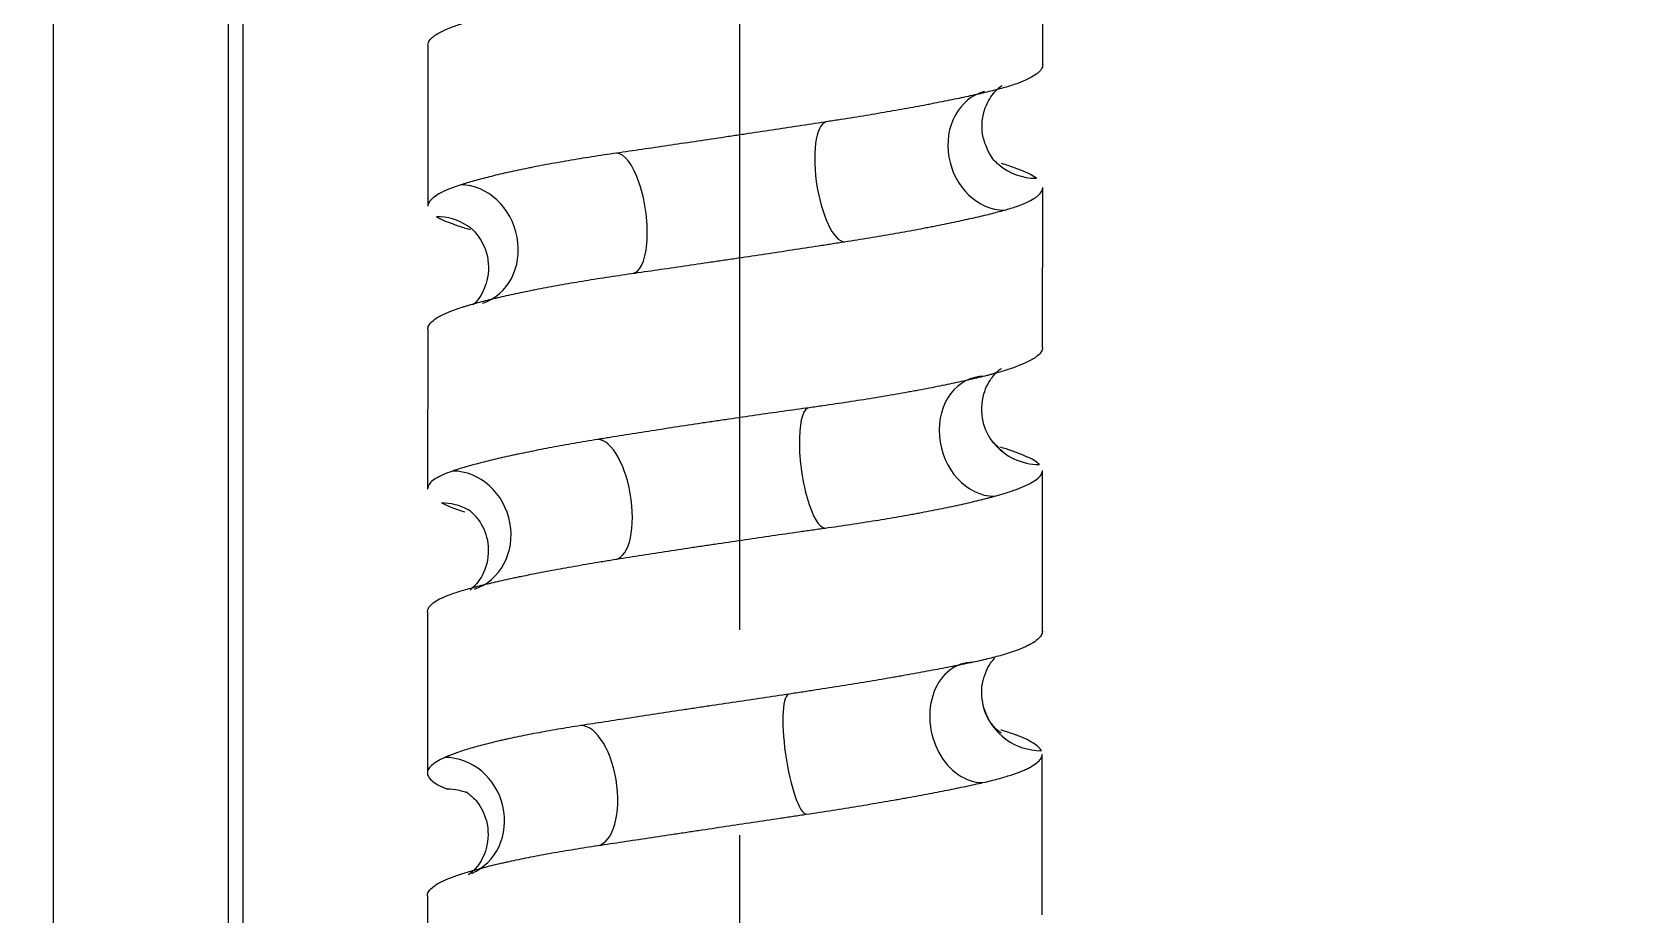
# Model space of a CAD drawing. Header units: millimetres. Extents: x 6110 to 6704, y -2661 to -1821.
# Drawn here: x 6333.64 to 6343.56, y -2282.19 to -2276.73 of the extents above; entities that cross this region are included whole.
import ezdxf

# ---------------------------------------------------------------- set-up
doc = ezdxf.new("R2010")
doc.units = ezdxf.units.MM
doc.header["$LTSCALE"] = 0.1
doc.linetypes.add('CENTERX2', pattern=[101.6, 63.5, -12.7, 12.7, -12.7])
doc.linetypes.add('HIDDEN2', pattern=[4.7625, 3.175, -1.5875])
doc.layers.add('1', color=4, linetype='HIDDEN2', lineweight=13)
doc.layers.add('DIM', color=3, linetype='Continuous', lineweight=9)
doc.layers.add('CENTER', color=1, linetype='CENTERX2')

msp = doc.modelspace()

# ---------------------------------------------------------------- hatches: boundary and pattern name
at = {"layer": 'DIM'}
h = msp.add_hatch(dxfattribs=at)
h.set_pattern_fill('ANSI31', color=2)
edge = h.paths.add_edge_path()
edge.add_line((6619.6172, -2595.9805), (6619.6172, -1962.2056))
edge.add_line((6634.6172, -1966.1101), (6619.6172, -1966.1101))
edge.add_line((6634.6172, -2610.9805), (6634.6172, -1966.1101))
edge.add_line((6634.6172, -2610.9805), (6184.4567, -2610.9805))
edge.add_line((6619.6172, -2595.9805), (6184.4567, -2595.9805))
edge.add_line((6184.4567, -2610.9805), (6184.4567, -2595.9805))

# ---------------------------------------------------------------- linework, layer by layer
at = {"layer": '1', "color": 7, "linetype": 'Continuous', "lineweight": -3}
for p, q in [((6333.7679, -2226.5276), (6333.7679, -2393.2288)), ((6334.8505, -2226.5104), (6334.8505, -2393.225)), ((6334.9393, -2226.5104), (6334.9393, -2393.225)), ((6339.8841, -2276.9366), (6339.8848, -2275.9423)), ((6336.0842, -2276.8155), (6336.0835, -2277.8095)), ((6339.8829, -2278.6851), (6339.8836, -2277.6949)), ((6336.3263, -2277.9298), (6336.3288, -2277.9305)), ((6336.083, -2278.5673), (6336.0823, -2279.5563)), ((6339.8817, -2280.4358), (6339.8824, -2279.4429)), ((6336.0818, -2280.3146), (6336.0811, -2281.3102)), ((6339.8805, -2282.1861), (6339.8812, -2281.1941)), ((6336.0806, -2282.0681), (6336.0799, -2283.0565))]:
    msp.add_line(p, q, dxfattribs=at)
for centre, major_axis, ratio, start_param, end_param in [((6339.622, -2277.4623), (0.0959, -0.3625), 0.854642, 3.156946, 6.060029), ((6338.608, -2277.658), (0.0573, -0.3706), 0.325587, 3.092679, 6.231296), ((6337.2962, -2277.8536), (0.0533, -0.3712), 0.359036, 6.231305, 9.373222), ((6339.8547, -2277.2661), (0.2415, 0.2868), 0.974303, 3.139332, 3.826696), ((6336.3118, -2278.0493), (0.1102, -0.3584), 0.870333, 0.000359, 2.878078), ((6336.1255, -2278.2457), (0.2032, 0.3151), 0.969233, 6.282929, 6.841173), ((6339.5561, -2279.2301), (0.0947, -0.3628), 0.819761, 2.931788, 6.07042), ((6338.4907, -2279.4258), (0.0516, -0.3714), 0.264835, 3.104485, 6.246409), ((6337.1827, -2279.6213), (0.0596, -0.3702), 0.416013, 6.217317, 9.356221), ((6339.8704, -2279.0339), (0.2903, 0.2374), 0.985075, 3.13715, 4.018821), ((6336.2566, -2279.8171), (0.1147, -0.357), 0.900506, 0.000338, 2.859375), ((6336.1531, -2280.0136), (0.179, 0.3295), 0.95257, 0.00051, 0.475378), ((6339.4832, -2280.9979), (0.0801, -0.3663), 0.783505, 2.971116, 6.113047), ((6338.3711, -2281.1935), (0.0553, -0.3709), 0.203537, 3.112564, 6.251486), ((6339.8792, -2280.8018), (0.3573, 0.1138), 0.988347, 3.136574, 4.398556), ((6337.0731, -2281.3891), (0.0565, -0.3707), 0.474053, 6.21079, 9.352289), ((6336.2077, -2281.585), (0.1415, -0.3473), 0.923398, 0.016535, 2.77953), ((6336.189, -2281.7815), (0.141, 0.3475), 0.934841, 6.282569, 6.645315)]:
    msp.add_ellipse(centre, major_axis=major_axis, ratio=ratio, start_param=start_param, end_param=end_param, dxfattribs=at)
for points, knots in [([(6336.0842, -2276.816), (6336.0841, -2276.8104), (6336.0868, -2276.7965), (6336.0963, -2276.7825), (6336.1084, -2276.7699), (6336.113, -2276.7658), (6336.1209, -2276.7595), (6336.1237, -2276.7574), (6336.1296, -2276.7532), (6336.1327, -2276.7511), (6336.149, -2276.7406), (6336.1643, -2276.7323), (6336.1995, -2276.7159), (6336.2391, -2276.6998), (6336.2877, -2276.684), (6336.3276, -2276.6724), (6336.3415, -2276.6685), (6336.3704, -2276.6608), (6336.3854, -2276.657), (6336.401, -2276.6532)], [0, 0, 0, 0, 0.10099, 0.250825, 0.250825, 0.325743, 0.325743, 0.363202, 0.363202, 0.40066, 0.40066, 0.550495, 0.550495, 0.70033, 0.850165, 0.850165, 0.925083, 0.925083, 1, 1, 1, 1]), ([(6339.8841, -2276.9362), (6339.8841, -2276.939), (6339.883, -2276.9502), (6339.8775, -2276.9614), (6339.8678, -2276.974), (6339.8639, -2276.9781), (6339.8572, -2276.9844), (6339.8548, -2276.9865), (6339.8497, -2276.9907), (6339.847, -2276.9928), (6339.8327, -2277.0033), (6339.8189, -2277.0116), (6339.7869, -2277.0279), (6339.7502, -2277.0441), (6339.7045, -2277.0599), (6339.6668, -2277.0715), (6339.6536, -2277.0754), (6339.6261, -2277.083), (6339.6118, -2277.0869), (6339.5969, -2277.0906)], [0, 0, 0, 0, 0.053966, 0.211639, 0.211639, 0.290475, 0.290475, 0.329893, 0.329893, 0.369311, 0.369311, 0.526983, 0.526983, 0.684655, 0.842328, 0.842328, 0.921164, 0.921164, 1, 1, 1, 1]), ([(6339.5969, -2277.0906), (6339.567, -2277.0982), (6339.5352, -2277.1059), (6339.4678, -2277.1215), (6339.3967, -2277.1373), (6339.3184, -2277.1536), (6339.2569, -2277.1659), (6339.2254, -2277.1721), (6339.1929, -2277.1784), (6339.171, -2277.1826), (6339.1599, -2277.1847), (6339.1043, -2277.1952), (6339.0585, -2277.2036), (6338.9646, -2277.2203), (6338.8682, -2277.2371), (6338.7672, -2277.2537), (6338.6896, -2277.2662), (6338.6634, -2277.2704), (6338.6237, -2277.2766), (6338.6104, -2277.2787), (6338.5836, -2277.2828), (6338.5702, -2277.2849), (6338.5567, -2277.287)], [0, 0, 0, 0, 0.125, 0.125, 0.25, 0.375, 0.375, 0.4375, 0.46875, 0.46875, 0.5, 0.5, 0.625, 0.625, 0.75, 0.875, 0.875, 0.9375, 0.9375, 0.96875, 0.96875, 1, 1, 1, 1]), ([(6339.6132, -2277.553), (6339.5909, -2277.5384), (6339.5526, -2277.4918), (6339.4941, -2277.3439), (6339.5244, -2277.1835), (6339.5948, -2277.0902), (6339.6291, -2277.0664), (6339.6339, -2277.0637), (6339.6339, -2277.0637)], [0, 0, 0, 0, 0.17626, 0.371643, 0.584329, 0.758708, 0.911621, 1, 1, 1, 1]), ([(6338.5567, -2277.287), (6338.5032, -2277.2951), (6338.4493, -2277.3034), (6338.3409, -2277.3198), (6338.2318, -2277.3364), (6338.1214, -2277.353), (6338.0381, -2277.3655), (6338.0103, -2277.3697), (6337.9684, -2277.376), (6337.9544, -2277.378), (6337.9264, -2277.3822), (6337.9124, -2277.3843), (6337.8424, -2277.3948), (6337.7869, -2277.403), (6337.6769, -2277.4193), (6337.5678, -2277.4354), (6337.4607, -2277.4512), (6337.3811, -2277.4628), (6337.3546, -2277.4667), (6337.302, -2277.4743), (6337.2758, -2277.4781), (6337.2499, -2277.4819)], [0, 0, 0, 0, 0.125, 0.125, 0.25, 0.375, 0.375, 0.4375, 0.4375, 0.46875, 0.46875, 0.5, 0.5, 0.625, 0.625, 0.75, 0.875, 0.875, 0.9375, 0.9375, 1, 1, 1, 1]), ([(6337.2499, -2277.4819), (6337.1977, -2277.4895), (6337.1468, -2277.4971), (6337.0478, -2277.5127), (6336.9514, -2277.5285), (6336.8604, -2277.5448), (6336.7941, -2277.5571), (6336.7615, -2277.5633), (6336.7296, -2277.5696), (6336.7086, -2277.5738), (6336.6981, -2277.5759), (6336.6466, -2277.5864), (6336.6073, -2277.5948), (6336.5327, -2277.6116), (6336.4619, -2277.6283), (6336.3989, -2277.645), (6336.3545, -2277.6575), (6336.3402, -2277.6617), (6336.3195, -2277.6679), (6336.3128, -2277.67), (6336.2995, -2277.6742), (6336.293, -2277.6762), (6336.2866, -2277.6783)], [0, 0, 0, 0, 0.125, 0.125, 0.25, 0.375, 0.375, 0.4375, 0.46875, 0.46875, 0.5, 0.5, 0.625, 0.625, 0.75, 0.875, 0.875, 0.9375, 0.9375, 0.96875, 0.96875, 1, 1, 1, 1]), ([(6339.6315, -2277.567), (6339.6315, -2277.567), (6339.6277, -2277.5645), (6339.6172, -2277.5561), (6339.6132, -2277.553)], [0, 0, 0, 0, 0.671296, 1, 1, 1, 1]), ([(6339.8445, -2277.6371), (6339.8332, -2277.6289), (6339.8195, -2277.6206), (6339.7876, -2277.6041), (6339.7511, -2277.5874), (6339.7057, -2277.5707), (6339.6682, -2277.5581), (6339.6552, -2277.5539), (6339.6378, -2277.5486), (6339.634, -2277.5474), (6339.6301, -2277.5463)], [0, 0, 0, 0, 0.274905, 0.274905, 0.54981, 0.824715, 0.824715, 0.962167, 0.962167, 1, 1, 1, 1]), ([(6336.2866, -2277.6783), (6336.2614, -2277.6865), (6336.2385, -2277.6947), (6336.1975, -2277.7113), (6336.1611, -2277.7279), (6336.134, -2277.7445), (6336.1171, -2277.7571), (6336.1121, -2277.7613), (6336.1054, -2277.7676), (6336.1033, -2277.7697), (6336.0995, -2277.7739), (6336.0977, -2277.776), (6336.0897, -2277.7865), (6336.0857, -2277.7948), (6336.0837, -2277.8054), (6336.0835, -2277.8079), (6336.0835, -2277.8104)], [0, 0, 0, 0, 0.188528, 0.188528, 0.377057, 0.565585, 0.565585, 0.65985, 0.65985, 0.706982, 0.706982, 0.754114, 0.754114, 0.942642, 0.942642, 1, 1, 1, 1]), ([(6339.647, -2277.834), (6339.6744, -2277.8264), (6339.6993, -2277.8187), (6339.7445, -2277.8031), (6339.7849, -2277.7873), (6339.8162, -2277.771), (6339.8361, -2277.7586), (6339.8421, -2277.7545), (6339.8503, -2277.7482), (6339.8529, -2277.7461), (6339.8577, -2277.7419), (6339.86, -2277.7398), (6339.8705, -2277.7293), (6339.8765, -2277.7208), (6339.8823, -2277.7065), (6339.8836, -2277.7006), (6339.8836, -2277.6948)], [0, 0, 0, 0, 0.17538, 0.17538, 0.350761, 0.526141, 0.526141, 0.613832, 0.613832, 0.657677, 0.657677, 0.701522, 0.701522, 0.876902, 0.876902, 1, 1, 1, 1]), ([(6336.1362, -2277.874), (6336.1495, -2277.8817), (6336.1651, -2277.8894), (6336.2008, -2277.9051), (6336.2411, -2277.921), (6336.2904, -2277.9373), (6336.3263, -2277.9483), (6336.3356, -2277.9511), (6336.3451, -2277.9539)], [0, 0, 0, 0, 0.299828, 0.299828, 0.599655, 0.899483, 0.899483, 1, 1, 1, 1]), ([(6338.659, -2278.0291), (6338.7115, -2278.0209), (6338.7627, -2278.0127), (6338.8626, -2277.9962), (6338.9601, -2277.9796), (6339.0526, -2277.963), (6339.1202, -2277.9505), (6339.1535, -2277.9442), (6339.1861, -2277.938), (6339.2076, -2277.9338), (6339.2183, -2277.9317), (6339.2713, -2277.9212), (6339.3117, -2277.913), (6339.3888, -2277.8966), (6339.4622, -2277.8805), (6339.5282, -2277.8648), (6339.5749, -2277.8531), (6339.59, -2277.8492), (6339.6193, -2277.8416), (6339.6334, -2277.8377), (6339.647, -2277.834)], [0, 0, 0, 0, 0.125, 0.125, 0.25, 0.375, 0.375, 0.4375, 0.46875, 0.46875, 0.5, 0.5, 0.625, 0.625, 0.75, 0.875, 0.875, 0.9375, 0.9375, 1, 1, 1, 1]), ([(6336.3288, -2277.9305), (6336.3441, -2277.9363), (6336.3755, -2277.9654), (6336.4548, -2278.08), (6336.4676, -2278.2473), (6336.4105, -2278.3705), (6336.3748, -2278.4083), (6336.3635, -2278.4188)], [0, 0, 0, 0, 0.19053, 0.395691, 0.644198, 0.857593, 1, 1, 1, 1]), ([(6337.3425, -2278.2253), (6337.3958, -2278.2177), (6337.4496, -2278.21), (6337.5579, -2278.1944), (6337.667, -2278.1786), (6337.7778, -2278.1624), (6337.8615, -2278.1501), (6337.8895, -2278.146), (6337.9317, -2278.1397), (6337.9457, -2278.1376), (6337.9739, -2278.1334), (6337.9881, -2278.1313), (6338.0585, -2278.1208), (6338.1145, -2278.1124), (6338.2256, -2278.0957), (6338.3359, -2278.079), (6338.4446, -2278.0623), (6338.5255, -2278.0498), (6338.5524, -2278.0457), (6338.5925, -2278.0394), (6338.6059, -2278.0374), (6338.6325, -2278.0332), (6338.6458, -2278.0311), (6338.659, -2278.0291)], [0, 0, 0, 0, 0.125, 0.125, 0.25, 0.375, 0.375, 0.4375, 0.4375, 0.46875, 0.46875, 0.5, 0.5, 0.625, 0.625, 0.75, 0.875, 0.875, 0.9375, 0.9375, 0.96875, 0.96875, 1, 1, 1, 1]), ([(6336.3378, -2278.4204), (6336.3659, -2278.4122), (6336.396, -2278.4039), (6336.4598, -2278.3874), (6336.5274, -2278.3709), (6336.6024, -2278.3542), (6336.6614, -2278.3417), (6336.6916, -2278.3354), (6336.723, -2278.3292), (6336.7441, -2278.325), (6336.7548, -2278.3229), (6336.8085, -2278.3124), (6336.8529, -2278.3042), (6336.944, -2278.2878), (6337.0377, -2278.2717), (6337.1364, -2278.256), (6337.2123, -2278.2443), (6337.2379, -2278.2405), (6337.2898, -2278.2328), (6337.3161, -2278.229), (6337.3425, -2278.2253)], [0, 0, 0, 0, 0.125, 0.125, 0.25, 0.375, 0.375, 0.4375, 0.46875, 0.46875, 0.5, 0.5, 0.625, 0.625, 0.75, 0.875, 0.875, 0.9375, 0.9375, 1, 1, 1, 1]), ([(6336.083, -2278.5684), (6336.083, -2278.561), (6336.0851, -2278.5535), (6336.0915, -2278.5418), (6336.0944, -2278.5376), (6336.0997, -2278.5314), (6336.1017, -2278.5293), (6336.1058, -2278.525), (6336.1081, -2278.5229), (6336.12, -2278.5124), (6336.132, -2278.504), (6336.1605, -2278.4872), (6336.1938, -2278.4704), (6336.2363, -2278.4537), (6336.2717, -2278.4412), (6336.2841, -2278.437), (6336.3036, -2278.4308), (6336.3102, -2278.4287), (6336.3238, -2278.4245), (6336.3308, -2278.4225), (6336.3378, -2278.4204)], [0, 0, 0, 0, 0.155458, 0.155458, 0.239912, 0.239912, 0.282139, 0.282139, 0.324367, 0.324367, 0.493275, 0.493275, 0.662183, 0.831092, 0.831092, 0.915546, 0.915546, 0.957773, 0.957773, 1, 1, 1, 1]), ([(6339.8829, -2278.684), (6339.8829, -2278.6845), (6339.8829, -2278.685), (6339.8826, -2278.6933), (6339.8772, -2278.7091), (6339.8619, -2278.7254), (6339.8468, -2278.7378), (6339.8412, -2278.7419), (6339.8318, -2278.7482), (6339.8285, -2278.7503), (6339.8215, -2278.7545), (6339.8179, -2278.7566), (6339.7992, -2278.7671), (6339.7818, -2278.7755), (6339.7427, -2278.7923), (6339.699, -2278.8091), (6339.6464, -2278.8258), (6339.6036, -2278.8383), (6339.5888, -2278.8425), (6339.5656, -2278.8487), (6339.5578, -2278.8508), (6339.5418, -2278.8549), (6339.5337, -2278.857), (6339.5254, -2278.8591)], [0, 0, 0, 0, 0.008552, 0.008552, 0.150188, 0.291823, 0.291823, 0.362641, 0.362641, 0.39805, 0.39805, 0.433459, 0.433459, 0.575094, 0.575094, 0.716729, 0.858365, 0.858365, 0.929182, 0.929182, 0.964591, 0.964591, 1, 1, 1, 1]), ([(6339.5254, -2278.8591), (6339.4927, -2278.8673), (6339.4581, -2278.8755), (6339.3856, -2278.892), (6339.3097, -2278.9086), (6339.227, -2278.9252), (6339.1624, -2278.9377), (6339.1294, -2278.944), (6339.0955, -2278.9503), (6339.0727, -2278.9544), (6339.0612, -2278.9565), (6339.0032, -2278.967), (6338.9558, -2278.9752), (6338.8588, -2278.9916), (6338.7597, -2279.0077), (6338.6565, -2279.0234), (6338.5776, -2279.035), (6338.551, -2279.0389), (6338.4973, -2279.0465), (6338.4701, -2279.0504), (6338.4428, -2279.0541)], [0, 0, 0, 0, 0.125, 0.125, 0.25, 0.375, 0.375, 0.4375, 0.46875, 0.46875, 0.5, 0.5, 0.625, 0.625, 0.75, 0.875, 0.875, 0.9375, 0.9375, 1, 1, 1, 1]), ([(6339.5801, -2279.2713), (6339.5475, -2279.2318), (6339.5036, -2279.1451), (6339.5062, -2278.9708), (6339.5717, -2278.8589), (6339.6201, -2278.816), (6339.6294, -2278.8111), (6339.6294, -2278.8112)], [0, 0, 0, 0, 0.229928, 0.473358, 0.670352, 0.838759, 1, 1, 1, 1]), ([(6338.4428, -2279.0541), (6338.3879, -2279.0617), (6338.3328, -2279.0694), (6338.2221, -2279.0849), (6338.1112, -2279.1007), (6337.9996, -2279.1169), (6337.9156, -2279.1293), (6337.8876, -2279.1334), (6337.8455, -2279.1396), (6337.8314, -2279.1417), (6337.8033, -2279.1459), (6337.7892, -2279.148), (6337.7192, -2279.1585), (6337.6638, -2279.1669), (6337.5543, -2279.1836), (6337.4461, -2279.2004), (6337.3404, -2279.217), (6337.2621, -2279.2295), (6337.2362, -2279.2337), (6337.1976, -2279.2399), (6337.1847, -2279.242), (6337.1592, -2279.2461), (6337.1464, -2279.2482), (6337.1338, -2279.2503)], [0, 0, 0, 0, 0.125, 0.125, 0.25, 0.375, 0.375, 0.4375, 0.4375, 0.46875, 0.46875, 0.5, 0.5, 0.625, 0.625, 0.75, 0.875, 0.875, 0.9375, 0.9375, 0.96875, 0.96875, 1, 1, 1, 1]), ([(6337.1338, -2279.2503), (6337.0836, -2279.2585), (6337.0348, -2279.2667), (6336.9402, -2279.2832), (6336.8485, -2279.2997), (6336.7624, -2279.3163), (6336.7001, -2279.3289), (6336.6695, -2279.3351), (6336.6397, -2279.3414), (6336.62, -2279.3456), (6336.6103, -2279.3477), (6336.5622, -2279.3582), (6336.5258, -2279.3664), (6336.457, -2279.3828), (6336.3922, -2279.3989), (6336.3354, -2279.4147), (6336.2958, -2279.4263), (6336.2831, -2279.4302), (6336.2587, -2279.4379), (6336.2471, -2279.4417), (6336.236, -2279.4455)], [0, 0, 0, 0, 0.125, 0.125, 0.25, 0.375, 0.375, 0.4375, 0.46875, 0.46875, 0.5, 0.5, 0.625, 0.625, 0.75, 0.875, 0.875, 0.9375, 0.9375, 1, 1, 1, 1]), ([(6339.6352, -2279.3222), (6339.635, -2279.3225), (6339.6268, -2279.3182), (6339.5998, -2279.2909), (6339.5801, -2279.2713)], [0, 0, 0, 0, 0.46166, 1, 1, 1, 1]), ([(6339.8646, -2279.4056), (6339.8569, -2279.398), (6339.8467, -2279.3903), (6339.8217, -2279.3746), (6339.7919, -2279.3587), (6339.7529, -2279.3424), (6339.72, -2279.33), (6339.7085, -2279.3258), (6339.6903, -2279.3196), (6339.6841, -2279.3175), (6339.6713, -2279.3132), (6339.6648, -2279.3111), (6339.6457, -2279.305), (6339.6327, -2279.3011), (6339.6193, -2279.2971)], [0, 0, 0, 0, 0.223682, 0.223682, 0.447365, 0.671047, 0.671047, 0.782888, 0.782888, 0.838809, 0.838809, 0.89473, 0.89473, 1, 1, 1, 1]), ([(6336.236, -2279.4455), (6336.2137, -2279.4531), (6336.1939, -2279.4608), (6336.1591, -2279.4764), (6336.1291, -2279.4923), (6336.1086, -2279.5085), (6336.0969, -2279.5209), (6336.0936, -2279.5251), (6336.0896, -2279.5313), (6336.0884, -2279.5334), (6336.0864, -2279.5377), (6336.0855, -2279.5398), (6336.0831, -2279.5466), (6336.0823, -2279.5514), (6336.0823, -2279.5561)], [0, 0, 0, 0, 0.219113, 0.219113, 0.438226, 0.657339, 0.657339, 0.766895, 0.766895, 0.821673, 0.821673, 0.876451, 0.876451, 1, 1, 1, 1]), ([(6339.5859, -2279.6012), (6339.6161, -2279.593), (6339.6439, -2279.5847), (6339.695, -2279.5682), (6339.7417, -2279.5516), (6339.7794, -2279.5349), (6339.8043, -2279.5223), (6339.812, -2279.5181), (6339.8227, -2279.5118), (6339.8262, -2279.5097), (6339.8327, -2279.5055), (6339.8359, -2279.5034), (6339.8508, -2279.4929), (6339.8602, -2279.4847), (6339.8742, -2279.4683), (6339.8808, -2279.4566), (6339.8824, -2279.4451), (6339.8824, -2279.4415)], [0, 0, 0, 0, 0.155027, 0.155027, 0.310054, 0.465081, 0.465081, 0.542595, 0.542595, 0.581352, 0.581352, 0.620109, 0.620109, 0.775136, 0.775136, 0.930163, 1, 1, 1, 1]), ([(6336.1686, -2279.6426), (6336.1854, -2279.6508), (6336.2044, -2279.6591), (6336.2466, -2279.6757), (6336.2748, -2279.6857), (6336.306, -2279.6958), (6336.3114, -2279.6975)], [0, 0, 0, 0, 0.45336, 0.45336, 0.906721, 1, 1, 1, 1]), ([(6336.3321, -2279.6841), (6336.3348, -2279.6808), (6336.3488, -2279.6937), (6336.4206, -2279.7659), (6336.4713, -2279.9134), (6336.4395, -2280.0734), (6336.3754, -2280.1548), (6336.3509, -2280.1752), (6336.3443, -2280.1801)], [0, 0, 0, 0, 0.180423, 0.345985, 0.535243, 0.741065, 0.909902, 1, 1, 1, 1]), ([(6338.5386, -2279.7975), (6338.5927, -2279.7899), (6338.6457, -2279.7822), (6338.7494, -2279.7667), (6338.8508, -2279.7509), (6338.9478, -2279.7346), (6339.0188, -2279.7223), (6339.0422, -2279.7182), (6339.0769, -2279.7119), (6339.0884, -2279.7098), (6339.1112, -2279.7056), (6339.1225, -2279.7035), (6339.1786, -2279.693), (6339.2216, -2279.6846), (6339.3041, -2279.6679), (6339.383, -2279.6511), (6339.4549, -2279.6344), (6339.5061, -2279.6219), (6339.5227, -2279.6178), (6339.547, -2279.6115), (6339.5549, -2279.6095), (6339.5706, -2279.6053), (6339.5783, -2279.6032), (6339.5859, -2279.6012)], [0, 0, 0, 0, 0.125, 0.125, 0.25, 0.375, 0.375, 0.4375, 0.4375, 0.46875, 0.46875, 0.5, 0.5, 0.625, 0.625, 0.75, 0.875, 0.875, 0.9375, 0.9375, 0.96875, 0.96875, 1, 1, 1, 1]), ([(6337.232, -2279.9924), (6337.2836, -2279.9842), (6337.3358, -2279.976), (6337.4413, -2279.9595), (6337.548, -2279.943), (6337.6569, -2279.9263), (6337.7394, -2279.9138), (6337.7671, -2279.9097), (6337.8088, -2279.9034), (6337.8227, -2279.9013), (6337.8507, -2279.8971), (6337.8647, -2279.895), (6337.9347, -2279.8846), (6337.9904, -2279.8763), (6338.1014, -2279.86), (6338.2118, -2279.8439), (6338.3214, -2279.8282), (6338.4031, -2279.8166), (6338.4303, -2279.8127), (6338.4846, -2279.8051), (6338.5117, -2279.8013), (6338.5386, -2279.7975)], [0, 0, 0, 0, 0.125, 0.125, 0.25, 0.375, 0.375, 0.4375, 0.4375, 0.46875, 0.46875, 0.5, 0.5, 0.625, 0.625, 0.75, 0.875, 0.875, 0.9375, 0.9375, 1, 1, 1, 1]), ([(6336.2773, -2280.1888), (6336.3023, -2280.1812), (6336.3294, -2280.1735), (6336.3875, -2280.1579), (6336.4497, -2280.1421), (6336.5197, -2280.1258), (6336.5752, -2280.1135), (6336.6037, -2280.1073), (6336.6334, -2280.101), (6336.6534, -2280.0968), (6336.6636, -2280.0947), (6336.7147, -2280.0842), (6336.757, -2280.0758), (6336.8445, -2280.059), (6336.9347, -2280.0423), (6337.0305, -2280.0256), (6337.1045, -2280.0131), (6337.1295, -2280.009), (6337.1676, -2280.0027), (6337.1804, -2280.0007), (6337.2061, -2279.9965), (6337.219, -2279.9945), (6337.232, -2279.9924)], [0, 0, 0, 0, 0.125, 0.125, 0.25, 0.375, 0.375, 0.4375, 0.46875, 0.46875, 0.5, 0.5, 0.625, 0.625, 0.75, 0.875, 0.875, 0.9375, 0.9375, 0.96875, 0.96875, 1, 1, 1, 1]), ([(6336.0818, -2280.3146), (6336.0818, -2280.313), (6336.0819, -2280.3114), (6336.0826, -2280.3056), (6336.0837, -2280.3014), (6336.0862, -2280.2951), (6336.0873, -2280.293), (6336.0896, -2280.2888), (6336.0909, -2280.2867), (6336.0984, -2280.2762), (6336.1067, -2280.2679), (6336.1281, -2280.2516), (6336.1542, -2280.2354), (6336.1897, -2280.2196), (6336.2198, -2280.2079), (6336.2305, -2280.2041), (6336.253, -2280.1964), (6336.2648, -2280.1926), (6336.2773, -2280.1888)], [0, 0, 0, 0, 0.03684, 0.03684, 0.133156, 0.133156, 0.181314, 0.181314, 0.229472, 0.229472, 0.422104, 0.422104, 0.614736, 0.807368, 0.807368, 0.903684, 0.903684, 1, 1, 1, 1]), ([(6339.8814, -2280.4308), (6339.8824, -2280.439), (6339.8809, -2280.4473), (6339.8731, -2280.4638), (6339.8605, -2280.4804), (6339.8383, -2280.4971), (6339.818, -2280.5096), (6339.8107, -2280.5138), (6339.7987, -2280.5201), (6339.7946, -2280.5222), (6339.786, -2280.5264), (6339.7816, -2280.5285), (6339.7586, -2280.539), (6339.7381, -2280.5472), (6339.6927, -2280.5636), (6339.643, -2280.5797), (6339.5847, -2280.5955), (6339.5378, -2280.6071), (6339.5216, -2280.611), (6339.4881, -2280.6187), (6339.4707, -2280.6225), (6339.453, -2280.6262)], [0, 0, 0, 0, 0.125, 0.125, 0.25, 0.375, 0.375, 0.4375, 0.4375, 0.46875, 0.46875, 0.5, 0.5, 0.625, 0.625, 0.75, 0.875, 0.875, 0.9375, 0.9375, 1, 1, 1, 1]), ([(6339.453, -2280.6262), (6339.4171, -2280.6338), (6339.3796, -2280.6415), (6339.3014, -2280.6571), (6339.2199, -2280.6729), (6339.132, -2280.6891), (6339.0637, -2280.7015), (6339.029, -2280.7077), (6338.9933, -2280.714), (6338.9693, -2280.7181), (6338.9572, -2280.7202), (6338.8964, -2280.7308), (6338.8469, -2280.7391), (6338.746, -2280.7559), (6338.6433, -2280.7726), (6338.537, -2280.7893), (6338.4559, -2280.8017), (6338.4286, -2280.8059), (6338.3874, -2280.8121), (6338.3736, -2280.8142), (6338.3459, -2280.8183), (6338.332, -2280.8204), (6338.3181, -2280.8225)], [0, 0, 0, 0, 0.125, 0.125, 0.25, 0.375, 0.375, 0.4375, 0.46875, 0.46875, 0.5, 0.5, 0.625, 0.625, 0.75, 0.875, 0.875, 0.9375, 0.9375, 0.96875, 0.96875, 1, 1, 1, 1]), ([(6339.5218, -2280.9156), (6339.5072, -2280.8583), (6339.4977, -2280.7593), (6339.5486, -2280.6458), (6339.5791, -2280.6085), (6339.5875, -2280.5996)], [0, 0, 0, 0, 0.430925, 0.832112, 1, 1, 1, 1]), ([(6338.3181, -2280.8225), (6338.2628, -2280.8307), (6338.2075, -2280.8389), (6338.0969, -2280.8554), (6337.9862, -2280.8719), (6337.8755, -2280.8885), (6337.7925, -2280.901), (6337.7648, -2280.9052), (6337.7232, -2280.9115), (6337.7094, -2280.9135), (6337.6817, -2280.9177), (6337.6678, -2280.9198), (6337.5988, -2280.9303), (6337.5444, -2280.9385), (6337.4372, -2280.9548), (6337.3315, -2280.9709), (6337.2289, -2280.9867), (6337.1532, -2280.9983), (6337.1282, -2281.0022), (6337.0785, -2281.0098), (6337.0538, -2281.0136), (6337.0295, -2281.0174)], [0, 0, 0, 0, 0.125, 0.125, 0.25, 0.375, 0.375, 0.4375, 0.4375, 0.46875, 0.46875, 0.5, 0.5, 0.625, 0.625, 0.75, 0.875, 0.875, 0.9375, 0.9375, 1, 1, 1, 1]), ([(6339.6279, -2281.0649), (6339.6279, -2281.0649), (6339.6265, -2281.0642), (6339.6048, -2281.0525), (6339.5486, -2280.9857), (6339.5279, -2280.9328), (6339.5218, -2280.9156)], [0, 0, 0, 0, 0.045355, 0.472338, 0.844188, 1, 1, 1, 1]), ([(6337.0295, -2281.0174), (6336.9804, -2281.025), (6336.9331, -2281.0327), (6336.8415, -2281.0483), (6336.7532, -2281.0641), (6336.6712, -2281.0803), (6336.6121, -2281.0926), (6336.5831, -2281.0989), (6336.5551, -2281.1051), (6336.5366, -2281.1093), (6336.5274, -2281.1114), (6336.4824, -2281.122), (6336.4486, -2281.1304), (6336.3852, -2281.1471), (6336.3261, -2281.1639), (6336.2753, -2281.1806), (6336.2405, -2281.1931), (6336.2294, -2281.1973), (6336.2136, -2281.2035), (6336.2084, -2281.2056), (6336.1985, -2281.2098), (6336.1936, -2281.2119), (6336.1889, -2281.2139)], [0, 0, 0, 0, 0.125, 0.125, 0.25, 0.375, 0.375, 0.4375, 0.46875, 0.46875, 0.5, 0.5, 0.625, 0.625, 0.75, 0.875, 0.875, 0.9375, 0.9375, 0.96875, 0.96875, 1, 1, 1, 1]), ([(6339.8758, -2281.1728), (6339.8716, -2281.1646), (6339.865, -2281.1563), (6339.8469, -2281.1398), (6339.8241, -2281.1232), (6339.792, -2281.1064), (6339.7644, -2281.0939), (6339.7545, -2281.0897), (6339.7389, -2281.0834), (6339.7336, -2281.0813), (6339.7225, -2281.077), (6339.7169, -2281.0749), (6339.6879, -2281.0644), (6339.6626, -2281.0561), (6339.6319, -2281.0469), (6339.6284, -2281.0459), (6339.6249, -2281.0448)], [0, 0, 0, 0, 0.195079, 0.195079, 0.390159, 0.585238, 0.585238, 0.682778, 0.682778, 0.731547, 0.731547, 0.780317, 0.780317, 0.975397, 0.975397, 1, 1, 1, 1]), ([(6336.1889, -2281.2139), (6336.1703, -2281.2222), (6336.1541, -2281.2304), (6336.1266, -2281.2469), (6336.1039, -2281.2635), (6336.0907, -2281.2802), (6336.0844, -2281.2928), (6336.0829, -2281.297), (6336.0816, -2281.3033), (6336.0813, -2281.3054), (6336.081, -2281.3096), (6336.0811, -2281.3117), (6336.082, -2281.3222), (6336.0851, -2281.3305), (6336.0963, -2281.3469), (6336.1123, -2281.3631), (6336.1377, -2281.3789), (6336.1605, -2281.3906), (6336.1687, -2281.3945), (6336.1863, -2281.4022), (6336.1958, -2281.406), (6336.2058, -2281.4098)], [0, 0, 0, 0, 0.125, 0.125, 0.25, 0.375, 0.375, 0.4375, 0.4375, 0.46875, 0.46875, 0.5, 0.5, 0.625, 0.625, 0.75, 0.875, 0.875, 0.9375, 0.9375, 1, 1, 1, 1]), ([(6339.5136, -2281.3696), (6339.5471, -2281.362), (6339.5783, -2281.3543), (6339.6363, -2281.3387), (6339.6898, -2281.3228), (6339.7345, -2281.3066), (6339.7647, -2281.2942), (6339.7742, -2281.29), (6339.7875, -2281.2838), (6339.7919, -2281.2817), (6339.8002, -2281.2774), (6339.8043, -2281.2753), (6339.8236, -2281.2648), (6339.8366, -2281.2564), (6339.8576, -2281.2396), (6339.8738, -2281.2228), (6339.8802, -2281.2061), (6339.8811, -2281.1964), (6339.8812, -2281.195), (6339.8812, -2281.1936)], [0, 0, 0, 0, 0.139524, 0.139524, 0.279048, 0.418571, 0.418571, 0.488333, 0.488333, 0.523214, 0.523214, 0.558095, 0.558095, 0.697619, 0.697619, 0.837143, 0.976667, 0.976667, 1, 1, 1, 1]), ([(6338.424, -2281.5646), (6338.4786, -2281.5564), (6338.5323, -2281.5482), (6338.6376, -2281.5317), (6338.741, -2281.5152), (6338.8406, -2281.4986), (6338.9138, -2281.4861), (6338.938, -2281.4819), (6338.9739, -2281.4756), (6338.9858, -2281.4735), (6339.0095, -2281.4693), (6339.0212, -2281.4672), (6339.0796, -2281.4568), (6339.1246, -2281.4485), (6339.2113, -2281.4322), (6339.2947, -2281.4161), (6339.3716, -2281.4004), (6339.4268, -2281.3887), (6339.4448, -2281.3849), (6339.4799, -2281.3772), (6339.497, -2281.3734), (6339.5136, -2281.3696)], [0, 0, 0, 0, 0.125, 0.125, 0.25, 0.375, 0.375, 0.4375, 0.4375, 0.46875, 0.46875, 0.5, 0.5, 0.625, 0.625, 0.75, 0.875, 0.875, 0.9375, 0.9375, 1, 1, 1, 1]), ([(6336.3232, -2281.4275), (6336.3231, -2281.4276), (6336.3329, -2281.4373), (6336.39, -2281.4806), (6336.4603, -2281.608), (6336.4584, -2281.7757), (6336.3909, -2281.8937), (6336.3413, -2281.9354), (6336.3329, -2281.9395), (6336.3329, -2281.9395)], [0, 0, 0, 0, 0.117867, 0.260851, 0.417287, 0.600874, 0.755748, 0.886437, 1, 1, 1, 1]), ([(6337.1167, -2281.7608), (6337.1671, -2281.7532), (6337.2183, -2281.7455), (6337.3221, -2281.7299), (6337.4274, -2281.7141), (6337.5355, -2281.6979), (6337.6177, -2281.6856), (6337.6452, -2281.6815), (6337.6869, -2281.6752), (6337.7008, -2281.6731), (6337.7287, -2281.6689), (6337.7427, -2281.6668), (6337.8127, -2281.6563), (6337.8686, -2281.6479), (6337.9802, -2281.6312), (6338.0916, -2281.6145), (6338.2027, -2281.5978), (6338.2858, -2281.5853), (6338.3135, -2281.5812), (6338.355, -2281.575), (6338.3689, -2281.5729), (6338.3965, -2281.5687), (6338.4103, -2281.5667), (6338.424, -2281.5646)], [0, 0, 0, 0, 0.125, 0.125, 0.25, 0.375, 0.375, 0.4375, 0.4375, 0.46875, 0.46875, 0.5, 0.5, 0.625, 0.625, 0.75, 0.875, 0.875, 0.9375, 0.9375, 0.96875, 0.96875, 1, 1, 1, 1]), ([(6336.2275, -2281.956), (6336.2491, -2281.9478), (6336.2729, -2281.9396), (6336.3246, -2281.923), (6336.3804, -2281.9065), (6336.4443, -2281.8898), (6336.4954, -2281.8773), (6336.5217, -2281.871), (6336.5491, -2281.8647), (6336.5677, -2281.8605), (6336.5772, -2281.8584), (6336.6248, -2281.848), (6336.6644, -2281.8397), (6336.7467, -2281.8234), (6336.832, -2281.8072), (6336.9234, -2281.7915), (6336.9942, -2281.7799), (6337.0182, -2281.776), (6337.0669, -2281.7683), (6337.0917, -2281.7645), (6337.1167, -2281.7608)], [0, 0, 0, 0, 0.125, 0.125, 0.25, 0.375, 0.375, 0.4375, 0.46875, 0.46875, 0.5, 0.5, 0.625, 0.625, 0.75, 0.875, 0.875, 0.9375, 0.9375, 1, 1, 1, 1]), ([(6336.0806, -2282.0683), (6336.0806, -2282.0665), (6336.0807, -2282.0647), (6336.0812, -2282.0608), (6336.0817, -2282.0586), (6336.0846, -2282.0481), (6336.0895, -2282.0397), (6336.104, -2282.0229), (6336.1234, -2282.0061), (6336.1524, -2281.9893), (6336.1778, -2281.9768), (6336.1869, -2281.9726), (6336.2014, -2281.9664), (6336.2064, -2281.9643), (6336.2167, -2281.9602), (6336.222, -2281.9581), (6336.2275, -2281.956)], [0, 0, 0, 0, 0.04826, 0.04826, 0.104245, 0.104245, 0.328184, 0.328184, 0.552123, 0.776061, 0.776061, 0.888031, 0.888031, 0.944015, 0.944015, 1, 1, 1, 1])]:
    msp.add_open_spline(points, degree=3, knots=knots, dxfattribs=at)
at = {"layer": 'CENTER'}
msp.add_line((6338.0093, -2152.1552), (6338.0093, -2433.1083), dxfattribs=at)

doc.saveas('drawing.dxf')
